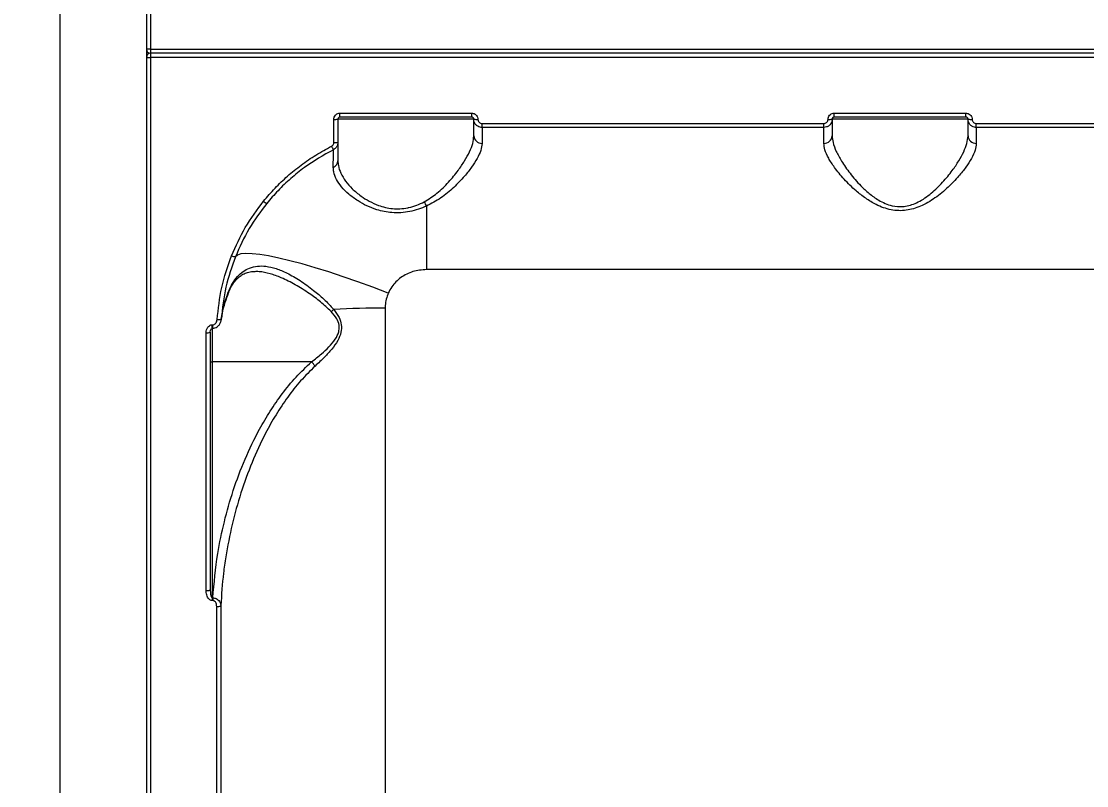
# Model space of a CAD drawing. Header units: millimetres. Extents: x -8327 to 9087, y -6583 to 5996.
# Drawn here: x -1316.4 to -1057.7, y 2485.1 to 2670.7 of the extents above; entities that cross this region are included whole.
import ezdxf

# ---------------------------------------------------------------- set-up
doc = ezdxf.new("R2010")
doc.units = ezdxf.units.MM
for name, color, linetype in [('DIKOM_ОБЪЕКТ', 7, 'Continuous'), ('DIKOM_РАЗМЕР_ЗОНА', 7, 'Continuous'), ('DIKOM_РАЗМЕР_ОБЪЕКТА', 7, 'Continuous')]:
    doc.layers.add(name, color=color, linetype=linetype)
doc.styles.add('style1', font='arial.ttf', dxfattribs={"width": 0.8})
doc.dimstyles.new('1-50', dxfattribs={"dimtxt": 300, "dimasz": 200, "dimexe": 100, "dimexo": 0, "dimgap": 100, "dimtad": 1, "dimtxsty": 'style1', "dimcen": 200, "dimclrd": 7, "dimclre": 7, "dimclrt": 7, "dimadec": 1, "dimazin": 2, "dimtfac": 1, "dimtmove": 0, "dimatfit": 2, "dimfxl": 0, "dimlwd": 25, "dimlwe": 18, "dimarcsym": 0})

# ---------------------------------------------------------------- blocks, each defined once
blk = doc.blocks.new('*D10')
at = {"layer": 'Defpoints', "color": 0, "transparency": 16777216}
for p in [(-465.57, 4500.84), (-6842.48, -4044.98), (-465.57, -4044.98)]:
    blk.add_point(p, dxfattribs=at)
at = {"layer": 'DIKOM_РАЗМЕР_ОБЪЕКТА', "color": 7, "lineweight": 18, "transparency": 16777216}
for p, q in [((-465.57, 4500.84), (-6942.48, 4500.84)), ((-465.57, -4044.98), (-6942.48, -4044.98))]:
    blk.add_line(p, q, dxfattribs=at)
at = {"layer": 'DIKOM_РАЗМЕР_ОБЪЕКТА', "color": 7, "lineweight": 25, "transparency": 16777216}
blk.add_line((-6842.48, 4300.84), (-6842.48, -3844.98), dxfattribs=at)
at = {"layer": 'DIKOM_РАЗМЕР_ОБЪЕКТА', "color": 7, "transparency": 16777216}
for points in [[(-6875.82, 4300.84), (-6809.15, 4300.84), (-6842.48, 4500.84)], [(-6875.82, -3844.98), (-6809.15, -3844.98), (-6842.48, -4044.98)]]:
    blk.add_solid(points, dxfattribs=at)
at = {"layer": 'DIKOM_РАЗМЕР_ОБЪЕКТА', "color": 7, "transparency": 16777216, "insert": (-7095.66, 227.93), "char_height": 300, "attachment_point": 5, "rotation": 90, "style": 'style1'}
blk.add_mtext('8550', dxfattribs=at)
blk = doc.blocks.new('*D11')
at = {"layer": 'Defpoints', "color": 0, "transparency": 16777216}
for p in [(-800.04, 5995.67), (-7876.63, -5539.81), (-800.04, -5539.81)]:
    blk.add_point(p, dxfattribs=at)
at = {"layer": 'DIKOM_РАЗМЕР_ЗОНА', "color": 7, "lineweight": 18, "transparency": 16777216}
for p, q in [((-800.04, 5995.67), (-7976.63, 5995.67)), ((-800.04, -5539.81), (-7976.63, -5539.81))]:
    blk.add_line(p, q, dxfattribs=at)
at = {"layer": 'DIKOM_РАЗМЕР_ЗОНА', "color": 7, "lineweight": 25, "transparency": 16777216}
blk.add_line((-7876.63, 5795.67), (-7876.63, -5339.81), dxfattribs=at)
at = {"layer": 'DIKOM_РАЗМЕР_ЗОНА', "color": 7, "transparency": 16777216}
for points in [[(-7909.96, 5795.67), (-7843.29, 5795.67), (-7876.63, 5995.67)], [(-7909.96, -5339.81), (-7843.29, -5339.81), (-7876.63, -5539.81)]]:
    blk.add_solid(points, dxfattribs=at)
at = {"layer": 'DIKOM_РАЗМЕР_ЗОНА', "color": 7, "transparency": 16777216, "insert": (-8129.8, 227.93), "char_height": 300, "attachment_point": 5, "rotation": 90, "style": 'style1'}
blk.add_mtext('11550', dxfattribs=at)

msp = doc.modelspace()

# ---------------------------------------------------------------- linework, layer by layer
at = {"layer": 'DIKOM_ОБЪЕКТ', "color": 7, "linetype": 'Continuous', "lineweight": 15}
for p, q in [((-1285.039, 3082.929), (-1285.039, 2663.931)), ((-1307.039, 2993.707), (-1307.039, 2332.15)), ((-1286.039, 2993.707), (-1286.039, 2332.15)), ((-1285.039, 2663.931), (-801.039, 2663.931)), ((-1285.039, 2663.931), (-1285.039, 2662.929)), ((-801.039, 2662.929), (-1285.039, 2662.929)), ((-1285.039, 2662.929), (-1285.039, 2661.926)), ((-801.039, 2661.926), (-1285.039, 2661.926)), ((-1285.039, 2661.926), (-1285.039, 2242.928)), ((-1240.539, 2641.264), (-1240.539, 2646.89)), ((-1239.54, 2646.928), (-1239.54, 2641.315)), ((-1206.54, 2646.928), (-1239.54, 2646.928)), ((-1239.039, 2648.394), (-1207.039, 2648.394)), ((-1239.039, 2647.428), (-1239.039, 2648.394)), ((-1207.039, 2647.428), (-1239.039, 2647.428)), ((-1207.039, 2647.428), (-1207.039, 2648.394)), ((-1206.54, 2642.878), (-1206.54, 2646.928)), ((-1119.539, 2646.928), (-1119.539, 2642.878)), ((-1086.539, 2646.928), (-1119.539, 2646.928)), ((-1119.039, 2648.394), (-1087.039, 2648.394)), ((-1119.039, 2647.428), (-1119.039, 2648.394)), ((-1087.039, 2647.428), (-1119.039, 2647.428)), ((-1087.039, 2647.428), (-1087.039, 2648.394)), ((-1086.539, 2642.878), (-1086.539, 2646.928)), ((-1204.539, 2645.888), (-1121.539, 2645.888)), ((-1204.539, 2644.928), (-1204.539, 2645.888)), ((-1204.539, 2644.928), (-1204.539, 2641.071)), ((-1121.539, 2644.928), (-1204.539, 2644.928)), ((-1121.539, 2644.928), (-1121.539, 2645.888)), ((-1121.539, 2641.071), (-1121.539, 2644.928)), ((-1084.539, 2645.888), (-1001.539, 2645.888)), ((-1084.539, 2644.928), (-1084.539, 2645.888)), ((-1084.539, 2644.928), (-1084.539, 2641.071)), ((-1001.539, 2644.928), (-1084.539, 2644.928)), ((-1218.039, 2625.835), (-1218.039, 2610.426)), ((-868.04, 2610.426), (-1218.039, 2610.426)), ((-1266.141, 2604.779), (-1266.153, 2604.75)), ((-1228.089, 2601.081), (-1228.089, 2280.929)), ((-1267.798, 2598.239), (-1267.71, 2598.885)), ((-1271.539, 2532.417), (-1271.539, 2595.083)), ((-1270.539, 2595.244), (-1270.539, 2532.728)), ((-1270.039, 2597.025), (-1269.945, 2597.025)), ((-1270.039, 2596.182), (-1270.039, 2597.025)), ((-1270.039, 2596.268), (-1270.039, 2588.012)), ((-1270.039, 2596.182), (-1269.945, 2596.182)), ((-1269.945, 2596.182), (-1269.945, 2597.025)), ((-1245.927, 2588.012), (-1270.039, 2588.012)), ((-1270.039, 2588.012), (-1270.039, 2530.723)), ((-1270.039, 2530.723), (-1269.918, 2530.723)), ((-1270.039, 2530.723), (-1270.039, 2530.076)), ((-1269.918, 2530.076), (-1270.039, 2530.076)), ((-1269.918, 2530.723), (-1269.918, 2530.076)), ((-1268.979, 2464.295), (-1268.979, 2528.617)), ((-1267.982, 2528.913), (-1267.982, 2464.734))]:
    msp.add_line(p, q, dxfattribs=at)
at = {"layer": 'DIKOM_ОБЪЕКТ', "color": 7, "linetype": 'Continuous', "lineweight": 15, "flags": 128}
for points in [[(-1227.33, 2604.723), (-1231.024, 2606.129), (-1234.681, 2607.462), (-1238.266, 2608.707), (-1241.743, 2609.853), (-1245.077, 2610.888), (-1248.236, 2611.802), (-1251.189, 2612.585), (-1253.907, 2613.232), (-1256.362, 2613.733), (-1258.53, 2614.086), (-1260.39, 2614.287), (-1261.924, 2614.332), (-1263.116, 2614.222), (-1263.955, 2613.959), (-1264.433, 2613.544)], [(-1266.086, 2605.107), (-1266.116, 2604.855), (-1266.141, 2604.779)], [(-1270.539, 2588.177), (-1270.53, 2588.145), (-1270.501, 2588.114), (-1270.455, 2588.085), (-1270.393, 2588.06), (-1270.317, 2588.04), (-1270.231, 2588.025), (-1270.137, 2588.015), (-1270.039, 2588.012)], [(-1270.539, 2532.728), (-1270.559, 2532.667), (-1270.615, 2532.609), (-1270.708, 2532.555), (-1270.832, 2532.508), (-1270.984, 2532.469), (-1271.157, 2532.44), (-1271.344, 2532.423), (-1271.539, 2532.417)]]:
    msp.add_lwpolyline(points, dxfattribs=at)
at = {"layer": 'DIKOM_ОБЪЕКТ', "color": 7, "linetype": 'Continuous', "lineweight": 15}
for centre, radius, start, end in [((-1285.279, 2554.706), 109.225, 89.87425, 90.39891), ((-1285.039, 2663.928), 1, 180, 270), ((-1285.039, 2661.928), 1, 90, 180), ((-1285.332, 2748.874), 86.948, 269.53388, 270.19296), ((-1240.29, 2653.467), 6.581, 267.82465, 276.54487), ((-1205.789, 2653.476), 6.59, 263.46048, 272.17105), ((-1120.29, 2653.469), 6.583, 267.82618, 276.54334), ((-1085.789, 2653.467), 6.581, 263.45513, 272.17535), ((-1240.289, 2646.13), 4.872, 267.05073, 278.84577), ((-1204.631, 2642.98), 1.911, 183.05735, 272.75049), ((-1121.448, 2642.98), 1.911, 267.24951, 356.94265), ((-1084.631, 2642.98), 1.911, 183.04742, 272.76043), ((-1232.347, 2644.542), 9.685, 205.51742, 211.15404), ((-1241.299, 2636.883), 1.761, 291.1399, 358.17509), ((-1255.182, 2629.642), 3.557, 227.21342, 242.53825), ((-1211.699, 2629.776), 7.465, 202.82358, 211.86408), ((-1264.277, 2615.921), 2.382, 242.92765, 266.2384), ((-1244.732, 2605.182), 6.076, 305.64413, 313.27009), ((-1228.213, 2364.711), 236.37, 89.97014, 92.99607), ((-1268.518, 2600.262), 1.972, 259.80365, 289.12811), ((-1271.296, 2596.754), 1.689, 261.71924, 296.62006), ((-1252.088, 2582.006), 8.604, 35.43068, 44.26753), ((-1268.777, 2529.762), 1.163, 259.98705, 313.11212)]:
    msp.add_arc(centre, radius, start, end, dxfattribs=at)
for points, knots in [([(-1240.539, 2646.89), (-1240.532, 2647.001), (-1240.514, 2647.281), (-1240.334, 2647.704), (-1239.995, 2648.085), (-1239.545, 2648.344), (-1239.208, 2648.377), (-1239.039, 2648.394)], [0, 0, 0, 0, 0.1418074, 0.3567511, 0.571307, 0.7856827, 1, 1, 1, 1]), ([(-1239.039, 2647.428), (-1239.096, 2647.423), (-1239.208, 2647.412), (-1239.358, 2647.326), (-1239.471, 2647.199), (-1239.531, 2647.058), (-1239.537, 2646.965), (-1239.54, 2646.928)], [0, 0, 0, 0, 0.2139889, 0.4282632, 0.6427117, 0.8577984, 1, 1, 1, 1]), ([(-1207.039, 2648.394), (-1206.929, 2648.387), (-1206.651, 2648.368), (-1206.229, 2648.188), (-1205.848, 2647.848), (-1205.589, 2647.397), (-1205.556, 2647.059), (-1205.539, 2646.89)], [0, 0, 0, 0, 0.1406929, 0.3551228, 0.5699383, 0.7849311, 1, 1, 1, 1]), ([(-1206.54, 2646.928), (-1206.545, 2646.985), (-1206.556, 2647.097), (-1206.642, 2647.247), (-1206.769, 2647.36), (-1206.91, 2647.42), (-1207.003, 2647.426), (-1207.039, 2647.428)], [0, 0, 0, 0, 0.21530992, 0.43072432, 0.64527714, 0.85960956, 1, 1, 1, 1]), ([(-1204.539, 2644.928), (-1204.686, 2644.938), (-1205.057, 2644.963), (-1205.62, 2645.202), (-1206.128, 2645.654), (-1206.473, 2646.254), (-1206.517, 2646.704), (-1206.54, 2646.928)], [0, 0, 0, 0, 0.14072, 0.3554797, 0.5703083, 0.7851707, 1, 1, 1, 1]), ([(-1205.539, 2646.89), (-1205.528, 2646.778), (-1205.506, 2646.552), (-1205.334, 2646.252), (-1205.08, 2646.025), (-1204.799, 2645.905), (-1204.613, 2645.893), (-1204.539, 2645.888)], [0, 0, 0, 0, 0.2151818, 0.4301697, 0.6449691, 0.8594255, 1, 1, 1, 1]), ([(-1119.539, 2646.928), (-1119.549, 2646.781), (-1119.574, 2646.408), (-1119.814, 2645.846), (-1120.266, 2645.339), (-1120.865, 2644.995), (-1121.315, 2644.951), (-1121.539, 2644.928)], [0, 0, 0, 0, 0.1417421, 0.3564272, 0.5709686, 0.7854539, 1, 1, 1, 1]), ([(-1121.539, 2645.888), (-1121.427, 2645.899), (-1121.202, 2645.921), (-1120.903, 2646.094), (-1120.677, 2646.348), (-1120.556, 2646.63), (-1120.544, 2646.816), (-1120.539, 2646.89)], [0, 0, 0, 0, 0.21430542, 0.42867406, 0.6431883, 0.85809768, 1, 1, 1, 1]), ([(-1120.539, 2646.89), (-1120.532, 2647.001), (-1120.514, 2647.281), (-1120.334, 2647.704), (-1119.995, 2648.085), (-1119.545, 2648.344), (-1119.208, 2648.377), (-1119.039, 2648.394)], [0, 0, 0, 0, 0.1418159, 0.3567339, 0.57137, 0.7856698, 1, 1, 1, 1]), ([(-1119.039, 2647.428), (-1119.096, 2647.423), (-1119.208, 2647.412), (-1119.358, 2647.326), (-1119.471, 2647.199), (-1119.531, 2647.058), (-1119.537, 2646.965), (-1119.539, 2646.928)], [0, 0, 0, 0, 0.2140098, 0.4280394, 0.6427104, 0.857818, 1, 1, 1, 1]), ([(-1087.039, 2648.394), (-1086.929, 2648.387), (-1086.651, 2648.368), (-1086.229, 2648.188), (-1085.848, 2647.848), (-1085.589, 2647.397), (-1085.556, 2647.059), (-1085.539, 2646.89)], [0, 0, 0, 0, 0.1406037, 0.3551452, 0.5699027, 0.7849133, 1, 1, 1, 1]), ([(-1086.539, 2646.928), (-1086.545, 2646.985), (-1086.556, 2647.097), (-1086.642, 2647.247), (-1086.769, 2647.36), (-1086.91, 2647.42), (-1087.003, 2647.426), (-1087.039, 2647.428)], [0, 0, 0, 0, 0.21532164, 0.43074776, 0.64553889, 0.85960192, 1, 1, 1, 1]), ([(-1084.539, 2644.928), (-1084.686, 2644.938), (-1085.057, 2644.963), (-1085.62, 2645.202), (-1086.128, 2645.654), (-1086.473, 2646.253), (-1086.517, 2646.704), (-1086.539, 2646.928)], [0, 0, 0, 0, 0.1407917, 0.3554745, 0.5702968, 0.7851898, 1, 1, 1, 1]), ([(-1085.539, 2646.89), (-1085.528, 2646.778), (-1085.506, 2646.552), (-1085.334, 2646.252), (-1085.08, 2646.025), (-1084.798, 2645.905), (-1084.613, 2645.893), (-1084.539, 2645.888)], [0, 0, 0, 0, 0.2152018, 0.4301842, 0.6449782, 0.8594291, 1, 1, 1, 1]), ([(-1241.088, 2640.37), (-1240.992, 2640.431), (-1240.801, 2640.552), (-1240.613, 2640.842), (-1240.544, 2641.092), (-1240.54, 2641.234), (-1240.539, 2641.264)], [0, 0, 0, 0, 0.3058023, 0.6115357, 0.9180977, 1, 1, 1, 1]), ([(-1239.54, 2641.315), (-1239.541, 2641.255), (-1239.549, 2640.972), (-1239.687, 2640.473), (-1240.063, 2639.896), (-1240.445, 2639.653), (-1240.636, 2639.531)], [0, 0, 0, 0, 0.08191302, 0.38803577, 0.69395607, 1, 1, 1, 1]), ([(-1239.54, 2641.315), (-1239.54, 2641.228), (-1239.54, 2641.044), (-1239.54, 2639.585), (-1239.54, 2637.755), (-1239.54, 2636.826)], [0, 0, 0, 0, 0.3069719, 0.6484671, 1, 1, 1, 1]), ([(-1218.58, 2626.88), (-1217.514, 2627.544), (-1215.273, 2628.94), (-1212.597, 2631.653), (-1210.413, 2634.337), (-1208.739, 2636.826), (-1207.54, 2639.047), (-1206.713, 2641.12), (-1206.597, 2642.292), (-1206.54, 2642.878)], [0, 0, 0, 0, 0.1463757, 0.3075816, 0.4690115, 0.6021013, 0.7351123, 0.8676436, 1, 1, 1, 1]), ([(-1119.539, 2642.878), (-1119.493, 2642.354), (-1119.391, 2641.218), (-1118.588, 2639.137), (-1117.233, 2636.624), (-1115.264, 2633.779), (-1112.969, 2631.105), (-1110.592, 2628.89), (-1108.6, 2627.438), (-1106.693, 2626.454), (-1104.761, 2625.8), (-1103.03, 2625.656), (-1101.408, 2625.847), (-1100.123, 2626.173), (-1097.932, 2627.119), (-1095.335, 2628.955), (-1092.607, 2631.635), (-1090.427, 2634.319), (-1088.744, 2636.82), (-1087.549, 2639.029), (-1086.714, 2641.113), (-1086.598, 2642.284), (-1086.539, 2642.878)], [0, 0, 0, 0, 0.0507139, 0.1099138, 0.1707242, 0.2426512, 0.3164741, 0.3637479, 0.4119887, 0.4400481, 0.4688582, 0.5101015, 0.5210877, 0.5468198, 0.5734094, 0.636934, 0.7046121, 0.77415, 0.8302526, 0.8873305, 0.9428801, 1, 1, 1, 1]), ([(-1257.599, 2627.031), (-1256.685, 2628.104), (-1254.857, 2630.247), (-1251.79, 2633.165), (-1248.477, 2635.857), (-1244.919, 2638.302), (-1242.365, 2639.681), (-1241.088, 2640.37)], [0, 0, 0, 0, 0.19783888, 0.39550538, 0.59317794, 0.79659106, 1, 1, 1, 1]), ([(-1240.636, 2639.531), (-1243.043, 2638.17), (-1246.691, 2636.109), (-1251.036, 2632.562), (-1254.11, 2629.664), (-1255.927, 2627.535), (-1256.823, 2626.486)], [0, 0, 0, 0, 0.3951681, 0.5986751, 0.8021693, 1, 1, 1, 1]), ([(-1240.664, 2635.24), (-1240.659, 2636.108), (-1240.649, 2637.87), (-1240.641, 2639.106), (-1240.637, 2639.502), (-1240.636, 2639.525), (-1240.636, 2639.531)], [0, 0, 0, 0, 0.3414993, 0.6929989, 0.918014, 1, 1, 1, 1]), ([(-1204.539, 2641.071), (-1204.604, 2640.516), (-1204.733, 2639.404), (-1205.658, 2637.427), (-1207.007, 2635.306), (-1208.891, 2632.926), (-1211.352, 2630.361), (-1214.381, 2627.765), (-1216.848, 2626.463), (-1218.039, 2625.835)], [0, 0, 0, 0, 0.1316601, 0.2634889, 0.3951428, 0.5268755, 0.6882987, 0.8495394, 1, 1, 1, 1]), ([(-1084.539, 2641.071), (-1084.601, 2640.526), (-1084.726, 2639.417), (-1085.649, 2637.444), (-1087.002, 2635.315), (-1088.874, 2632.947), (-1091.337, 2630.369), (-1094.412, 2627.799), (-1097.829, 2625.755), (-1100.941, 2624.809), (-1103.386, 2624.679), (-1105.255, 2624.895), (-1107.101, 2625.416), (-1109.206, 2626.332), (-1111.463, 2627.717), (-1114.103, 2629.799), (-1116.711, 2632.365), (-1118.919, 2635.066), (-1120.464, 2637.492), (-1121.372, 2639.48), (-1121.487, 2640.572), (-1121.539, 2641.071)], [0, 0, 0, 0, 0.0545837, 0.1110316, 0.1659472, 0.2220132, 0.2890718, 0.3579599, 0.4226723, 0.4774041, 0.5047481, 0.5331008, 0.5623519, 0.5923806, 0.6398874, 0.6885834, 0.7592829, 0.8320602, 0.8901595, 0.9498665, 1, 1, 1, 1]), ([(-1239.54, 2636.826), (-1239.518, 2636.447), (-1239.462, 2635.458), (-1238.898, 2633.797), (-1237.763, 2631.897), (-1236.114, 2630.017), (-1234.163, 2628.378), (-1231.988, 2627.008), (-1229.491, 2625.857), (-1226.893, 2625.211), (-1224.448, 2625.144), (-1223.108, 2625.316), (-1221.749, 2625.61), (-1220.368, 2626.025), (-1219.181, 2626.592), (-1218.58, 2626.88)], [0, 0, 0, 0, 0.0653867, 0.1703672, 0.2779416, 0.3818066, 0.4884101, 0.5695641, 0.6527956, 0.760419, 0.8151635, 0.8718868, 0.8800463, 0.9391959, 1, 1, 1, 1]), ([(-1218.039, 2625.835), (-1218.683, 2625.565), (-1219.985, 2625.02), (-1222.074, 2624.462), (-1224.251, 2624.169), (-1226.996, 2624.2), (-1229.842, 2624.801), (-1232.552, 2625.88), (-1234.873, 2627.16), (-1236.995, 2628.727), (-1238.755, 2630.503), (-1239.985, 2632.333), (-1240.588, 2633.919), (-1240.644, 2634.878), (-1240.664, 2635.24)], [0, 0, 0, 0, 0.0603719, 0.1220472, 0.1825851, 0.2452051, 0.3548673, 0.4358145, 0.5191076, 0.6213427, 0.7266031, 0.8297207, 0.9355802, 1, 1, 1, 1]), ([(-1265.361, 2613.8), (-1264.333, 2616.122), (-1262.253, 2620.822), (-1259.162, 2624.945), (-1257.599, 2627.031)], [0, 0, 0, 0, 0.4941767, 1, 1, 1, 1]), ([(-1256.823, 2626.486), (-1258.322, 2624.494), (-1261.355, 2620.465), (-1263.399, 2615.869), (-1264.433, 2613.544)], [0, 0, 0, 0, 0.4941621, 1, 1, 1, 1]), ([(-1268.867, 2598.321), (-1268.591, 2600.931), (-1268.033, 2606.216), (-1266.259, 2611.252), (-1265.361, 2613.8)], [0, 0, 0, 0, 0.4938774, 1, 1, 1, 1]), ([(-1264.433, 2613.544), (-1265.295, 2611.113), (-1267.039, 2606.189), (-1267.592, 2601.017), (-1267.872, 2598.399)], [0, 0, 0, 0, 0.493814, 1, 1, 1, 1]), ([(-1266.086, 2605.107), (-1265.775, 2605.788), (-1265.145, 2607.171), (-1263.95, 2608.786), (-1262.57, 2610.043), (-1260.956, 2610.908), (-1259.11, 2611.34), (-1256.958, 2611.3), (-1254.544, 2610.735), (-1251.767, 2609.576), (-1248.712, 2607.817), (-1245.704, 2605.637), (-1242.915, 2603.305), (-1241.354, 2601.611), (-1240.567, 2600.758)], [0, 0, 0, 0, 0.0667275, 0.1352497, 0.2049103, 0.2761763, 0.3547334, 0.4350115, 0.5258183, 0.618567, 0.7247482, 0.8332663, 0.9160283, 1, 1, 1, 1]), ([(-1218.039, 2610.426), (-1219.153, 2610.329), (-1221.358, 2610.137), (-1224.308, 2608.621), (-1226.314, 2606.696), (-1227.063, 2605.242), (-1227.33, 2604.723)], [0, 0, 0, 0, 0.2885631, 0.5716248, 0.8470339, 1, 1, 1, 1]), ([(-1266.133, 2604.744), (-1266.05, 2604.96), (-1265.766, 2605.697), (-1265.179, 2606.73), (-1264.398, 2607.833), (-1263.532, 2608.69), (-1262.573, 2609.351), (-1261.479, 2609.778), (-1260.531, 2609.985), (-1259.886, 2609.948), (-1259.737, 2609.939)], [0, 0, 0, 0, 0.0545842, 0.1865336, 0.322605, 0.4612904, 0.610455, 0.771852, 0.9472133, 1, 1, 1, 1]), ([(-1241.191, 2600.244), (-1242.039, 2601.042), (-1243.749, 2602.652), (-1246.718, 2604.803), (-1249.923, 2606.825), (-1253.12, 2608.432), (-1256.051, 2609.47), (-1258.206, 2609.957), (-1259.387, 2609.926), (-1259.735, 2609.917)], [0, 0, 0, 0, 0.1394681, 0.2812111, 0.456925, 0.6359671, 0.7849051, 0.9365906, 1, 1, 1, 1]), ([(-1267.872, 2598.399), (-1267.687, 2599.528), (-1267.316, 2601.798), (-1266.497, 2604), (-1266.086, 2605.107)], [0, 0, 0, 0, 0.4974049, 1, 1, 1, 1]), ([(-1267.71, 2598.885), (-1267.675, 2599.171), (-1267.522, 2600.391), (-1267.003, 2602.362), (-1266.365, 2604.012), (-1266.077, 2604.759)], [0, 0, 0, 0, 0.1438643, 0.612556, 1, 1, 1, 1]), ([(-1227.33, 2604.723), (-1227.658, 2603.742), (-1228.021, 2602.659), (-1228.086, 2601.417), (-1228.088, 2601.195), (-1228.089, 2601.081)], [0, 0, 0, 0, 0.82171971, 0.90786896, 1, 1, 1, 1]), ([(-1245.927, 2588.012), (-1245.117, 2588.655), (-1243.675, 2589.802), (-1241.695, 2591.615), (-1240.204, 2593.364), (-1239.31, 2595.084), (-1239.18, 2596.295), (-1239.312, 2597.379), (-1239.843, 2598.729), (-1240.695, 2599.686), (-1241.191, 2600.244)], [0, 0, 0, 0, 0.2010451, 0.3583887, 0.5149374, 0.6385012, 0.7217691, 0.7449546, 0.8512583, 1, 1, 1, 1]), ([(-1240.567, 2600.758), (-1240.092, 2600.119), (-1239.265, 2599.007), (-1238.621, 2597.06), (-1238.714, 2595.089), (-1239.595, 2593.055), (-1241.027, 2591.082), (-1242.905, 2589.021), (-1244.304, 2587.716), (-1245.077, 2586.994)], [0, 0, 0, 0, 0.1491233, 0.2596429, 0.3716788, 0.4987931, 0.650827, 0.8069671, 1, 1, 1, 1]), ([(-1269.946, 2596.202), (-1269.773, 2596.208), (-1269.39, 2596.223), (-1268.849, 2596.509), (-1268.36, 2596.973), (-1268.002, 2597.628), (-1267.869, 2598.164), (-1267.868, 2598.458), (-1267.867, 2598.476)], [0, 0, 0, 0, 0.1511565, 0.3335413, 0.5232084, 0.7396697, 0.984749, 1, 1, 1, 1]), ([(-1269.945, 2597.025), (-1269.883, 2597.029), (-1269.721, 2597.041), (-1269.456, 2597.163), (-1269.171, 2597.425), (-1268.941, 2597.828), (-1268.892, 2598.155), (-1268.867, 2598.321)], [0, 0, 0, 0, 0.1011554, 0.2613628, 0.4606953, 0.7265074, 1, 1, 1, 1]), ([(-1271.539, 2595.083), (-1271.518, 2595.334), (-1271.478, 2595.81), (-1271.177, 2596.404), (-1270.793, 2596.793), (-1270.403, 2596.994), (-1270.149, 2597.016), (-1270.039, 2597.025)], [0, 0, 0, 0, 0.2791414, 0.5294084, 0.7216224, 0.8794597, 1, 1, 1, 1]), ([(-1270.53, 2595.078), (-1270.535, 2595.169), (-1270.55, 2595.438), (-1270.454, 2595.803), (-1270.268, 2596.068), (-1270.137, 2596.162), (-1270.061, 2596.182), (-1270.014, 2596.182), (-1269.99, 2596.174), (-1269.979, 2596.171)], [0, 0, 0, 0, 0.1993781, 0.5948628, 0.802314, 0.9046869, 0.9444956, 0.9747892, 1, 1, 1, 1]), ([(-1269.918, 2530.723), (-1269.596, 2534.325), (-1269.04, 2540.538), (-1267.211, 2549.228), (-1265.03, 2556.879), (-1262.202, 2564.411), (-1259.115, 2570.823), (-1256.023, 2576.093), (-1253.092, 2580.325), (-1249.804, 2584.388), (-1247.219, 2586.804), (-1245.927, 2588.012)], [0, 0, 0, 0, 0.172162, 0.2969441, 0.4217224, 0.5495781, 0.6773935, 0.7569506, 0.8364859, 0.9182735, 1, 1, 1, 1]), ([(-1245.077, 2586.994), (-1246.279, 2585.818), (-1248.683, 2583.465), (-1251.799, 2579.46), (-1254.627, 2575.211), (-1257.591, 2569.932), (-1260.504, 2563.624), (-1263.192, 2556.199), (-1265.319, 2548.544), (-1266.607, 2541.993), (-1267.544, 2535.449), (-1267.808, 2531.511), (-1267.982, 2528.913)], [0, 0, 0, 0, 0.0776041, 0.1552652, 0.2354691, 0.3156977, 0.4385181, 0.5613762, 0.6872847, 0.8131978, 0.8767608, 1, 1, 1, 1]), ([(-1270.539, 2532.728), (-1270.528, 2532.373), (-1270.512, 2531.857), (-1270.387, 2531.245), (-1270.277, 2530.938), (-1270.172, 2530.782), (-1270.092, 2530.73), (-1270.057, 2530.725), (-1270.039, 2530.723)], [0, 0, 0, 0, 0.4959102, 0.7197496, 0.8702825, 0.9510617, 0.9759094, 1, 1, 1, 1]), ([(-1270.039, 2530.076), (-1270.138, 2530.085), (-1270.358, 2530.105), (-1270.707, 2530.292), (-1271.06, 2530.651), (-1271.414, 2531.321), (-1271.534, 2531.951), (-1271.539, 2532.371), (-1271.539, 2532.417)], [0, 0, 0, 0, 0.0933858, 0.2087896, 0.3720909, 0.5792958, 0.9536366, 1, 1, 1, 1]), ([(-1269.918, 2530.723), (-1269.794, 2530.713), (-1269.521, 2530.692), (-1269.085, 2530.548), (-1268.643, 2530.28), (-1268.228, 2529.828), (-1268.018, 2529.344), (-1267.99, 2529.012), (-1267.982, 2528.913)], [0, 0, 0, 0, 0.1137142, 0.2493718, 0.4227075, 0.6135125, 0.8848152, 1, 1, 1, 1]), ([(-1268.979, 2528.617), (-1269.003, 2528.887), (-1269.037, 2529.281), (-1269.279, 2529.724), (-1269.494, 2529.943), (-1269.716, 2530.058), (-1269.856, 2530.071), (-1269.918, 2530.076)], [0, 0, 0, 0, 0.4300068, 0.6258258, 0.7881309, 0.9052815, 1, 1, 1, 1])]:
    msp.add_open_spline(points, degree=3, knots=knots, dxfattribs=at)

# ---------------------------------------------------------------- dimensions: what is measured, and where the dimension line sits
at = {"layer": 'DIKOM_РАЗМЕР_ЗОНА'}
dim = msp.add_linear_dim(base=(-7876.626, -5539.809), p1=(-800.039, 5995.666), p2=(-800.039, -5539.809), angle=90, text='11550', dimstyle='1-50', dxfattribs=at)
dim.commit()
dim.dimension.update_dxf_attribs({"geometry": '*D11', "text_midpoint": (-7876.626, 227.928), "dimtype": 160})
at = {"layer": 'DIKOM_РАЗМЕР_ОБЪЕКТА'}
dim = msp.add_linear_dim(base=(-6842.485, -4044.984), p1=(-465.572, 4500.841), p2=(-465.572, -4044.984), angle=90, text='8550', dimstyle='1-50', dxfattribs=at)
dim.commit()
dim.dimension.update_dxf_attribs({"geometry": '*D10', "text_midpoint": (-6842.485, 227.928), "dimtype": 160})

doc.saveas('drawing.dxf')
